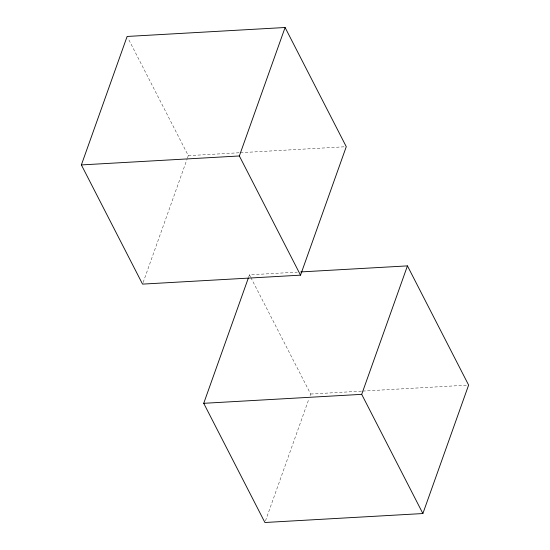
<?xml version="1.0" encoding="UTF-8"?>
<svg xmlns="http://www.w3.org/2000/svg" width="550" height="550" viewBox="0 0 550 550"><rect width="100%" height="100%" fill="white"/><g stroke="black" fill="none" stroke-linecap="round" stroke-linejoin="round"><path stroke-width="0.41" stroke-dasharray="2.75 2.06" d="M143.131 282.501L187.144 158.881M187.433 158.077L188.299 155.65L127.909 37.984M248.614 277.269L249.473 274.842L297.296 272.133M265.478 520.884L308.921 398.881M310.076 395.649L310.647 394.034L251.041 277.901M188.299 155.65L239.532 152.742M240.384 152.694L345.414 146.74M310.647 394.034L361.886 391.126M362.739 391.078L467.768 385.124M249.473 274.842L250.649 277.131"/><path stroke-width="0.82" d="M81.379 164.924L127.119 36.458L285.093 27.5L346.273 146.692L300.527 275.158L142.553 284.116L81.379 164.924L239.353 155.966L300.527 275.158M239.353 155.966L285.093 27.5M300.706 271.934L407.447 265.884L468.621 385.076L422.881 513.542L264.907 522.5L203.727 403.308L248.325 278.073M422.881 513.542L361.701 394.35L407.447 265.884M203.727 403.308L361.701 394.35"/></g></svg>
